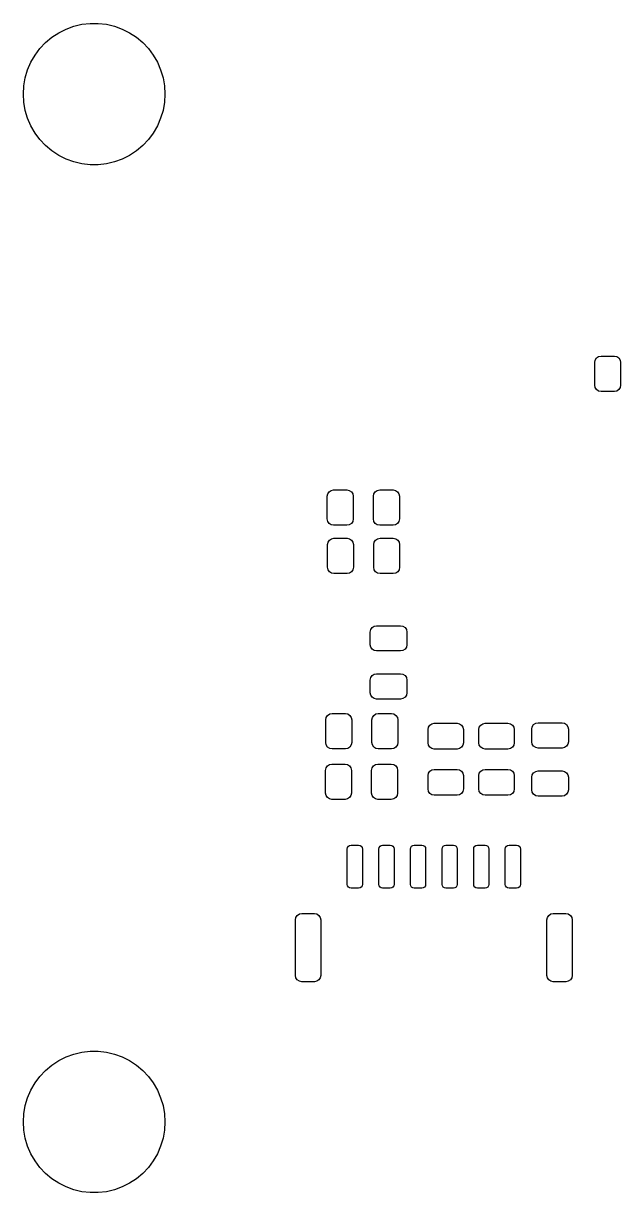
# Model space of a CAD drawing. Extents: x 4.44 to 6.27, y -5.24 to -3.42.
# Drawn here: x 4.445 to 5.375, y -5.241 to -3.421 of the extents above; entities that cross this region are included whole.
import ezdxf

# ---------------------------------------------------------------- set-up
doc = ezdxf.new("R2010")
doc.units = 0
doc.header["$MEASUREMENT"] = 0
doc.layers.add('BLACK', color=7, linetype='CONTINUOUS')

msp = doc.modelspace()

# ---------------------------------------------------------------- linework, layer by layer
at = {"layer": 'BLACK', "linetype": 'CONTINUOUS'}
for p, q in [((4.536, -3.4221), (4.5487, -3.4207)), ((4.5487, -3.4207), (4.5615, -3.4207)), ((4.5615, -3.4207), (4.5743, -3.4221)), ((4.4893, -3.4423), (4.5, -3.4352)), ((4.5, -3.4352), (4.5115, -3.4295)), ((4.5115, -3.4295), (4.5235, -3.4251)), ((4.5235, -3.4251), (4.536, -3.4221)), ((4.5743, -3.4221), (4.5867, -3.4251)), ((4.5867, -3.4251), (4.5988, -3.4295)), ((4.5988, -3.4295), (4.6102, -3.4352)), ((4.6102, -3.4352), (4.6209, -3.4423)), ((4.4707, -3.4599), (4.4795, -3.4505)), ((4.4795, -3.4505), (4.4893, -3.4423)), ((4.6209, -3.4423), (4.6308, -3.4505)), ((4.6308, -3.4505), (4.6396, -3.4599)), ((4.4566, -3.4812), (4.463, -3.4701)), ((4.463, -3.4701), (4.4707, -3.4599)), ((4.6396, -3.4599), (4.6472, -3.4701)), ((4.6472, -3.4701), (4.6536, -3.4812)), ((4.4479, -3.5053), (4.4515, -3.493)), ((4.4515, -3.493), (4.4566, -3.4812)), ((4.6536, -3.4812), (4.6587, -3.493)), ((4.6587, -3.493), (4.6624, -3.5053)), ((4.4456, -3.5179), (4.4479, -3.5053)), ((4.6624, -3.5053), (4.6646, -3.5179)), ((4.4449, -3.5307), (4.4456, -3.5179)), ((4.4456, -3.5435), (4.4449, -3.5307)), ((4.6646, -3.5179), (4.6654, -3.5307)), ((4.6654, -3.5307), (4.6646, -3.5435)), ((4.4479, -3.5561), (4.4456, -3.5435)), ((4.6646, -3.5435), (4.6624, -3.5561)), ((4.4515, -3.5684), (4.4479, -3.5561)), ((4.6624, -3.5561), (4.6587, -3.5684)), ((4.4566, -3.5802), (4.4515, -3.5684)), ((4.463, -3.5913), (4.4566, -3.5802)), ((4.6536, -3.5802), (4.6472, -3.5913)), ((4.6587, -3.5684), (4.6536, -3.5802)), ((4.4707, -3.6016), (4.463, -3.5913)), ((4.4795, -3.6109), (4.4707, -3.6016)), ((4.6396, -3.6016), (4.6308, -3.6109)), ((4.6472, -3.5913), (4.6396, -3.6016)), ((4.4893, -3.6191), (4.4795, -3.6109)), ((4.5, -3.6262), (4.4893, -3.6191)), ((4.6209, -3.6191), (4.6102, -3.6262)), ((4.6308, -3.6109), (4.6209, -3.6191)), ((4.5115, -3.6319), (4.5, -3.6262)), ((4.5235, -3.6363), (4.5115, -3.6319)), ((4.536, -3.6393), (4.5235, -3.6363)), ((4.5487, -3.6408), (4.536, -3.6393)), ((4.5743, -3.6393), (4.5615, -3.6408)), ((4.5867, -3.6363), (4.5743, -3.6393)), ((4.5988, -3.6319), (4.5867, -3.6363)), ((4.6102, -3.6262), (4.5988, -3.6319)), ((4.5615, -3.6408), (4.5487, -3.6408)), ((5.3348, -3.9484), (5.3356, -3.9447)), ((5.3348, -3.9839), (5.3348, -3.9484)), ((5.3356, -3.9447), (5.3377, -3.9415)), ((5.3377, -3.9415), (5.3409, -3.9393)), ((5.3409, -3.9393), (5.3447, -3.9386)), ((5.3447, -3.9386), (5.3654, -3.9386)), ((5.3654, -3.9386), (5.3691, -3.9393)), ((5.3691, -3.9393), (5.3723, -3.9415)), ((5.3723, -3.9415), (5.3744, -3.9447)), ((5.3744, -3.9447), (5.3752, -3.9484)), ((5.3752, -3.9484), (5.3752, -3.9839)), ((5.3356, -3.9876), (5.3348, -3.9839)), ((5.3752, -3.9839), (5.3744, -3.9876)), ((5.3377, -3.9908), (5.3356, -3.9876)), ((5.3409, -3.993), (5.3377, -3.9908)), ((5.3447, -3.9937), (5.3409, -3.993)), ((5.3654, -3.9937), (5.3447, -3.9937)), ((5.3691, -3.993), (5.3654, -3.9937)), ((5.3723, -3.9908), (5.3691, -3.993)), ((5.3744, -3.9876), (5.3723, -3.9908)), ((4.9191, -4.1529), (4.9212, -4.1497)), ((4.9212, -4.1497), (4.9244, -4.1476)), ((4.9244, -4.1476), (4.9281, -4.1469)), ((4.9281, -4.1469), (4.9488, -4.1469)), ((4.9488, -4.1469), (4.9526, -4.1476)), ((4.9526, -4.1476), (4.9558, -4.1497)), ((4.9558, -4.1497), (4.9579, -4.1529)), ((4.9909, -4.1529), (4.993, -4.1497)), ((4.993, -4.1497), (4.9962, -4.1476)), ((4.9962, -4.1476), (5, -4.1469)), ((5, -4.1469), (5.0207, -4.1469)), ((5.0207, -4.1469), (5.0244, -4.1476)), ((5.0244, -4.1476), (5.0276, -4.1497)), ((5.0276, -4.1497), (5.0298, -4.1529)), ((4.9183, -4.1567), (4.9191, -4.1529)), ((4.9183, -4.1921), (4.9183, -4.1567)), ((4.9579, -4.1529), (4.9587, -4.1567)), ((4.9587, -4.1567), (4.9587, -4.1921)), ((4.9902, -4.1567), (4.9909, -4.1529)), ((4.9902, -4.1921), (4.9902, -4.1567)), ((5.0298, -4.1529), (5.0305, -4.1567)), ((5.0305, -4.1567), (5.0305, -4.1921)), ((4.9191, -4.1959), (4.9183, -4.1921)), ((4.9212, -4.1991), (4.9191, -4.1959)), ((4.9244, -4.2012), (4.9212, -4.1991)), ((4.9281, -4.202), (4.9244, -4.2012)), ((4.9488, -4.202), (4.9281, -4.202)), ((4.9526, -4.2012), (4.9488, -4.202)), ((4.9558, -4.1991), (4.9526, -4.2012)), ((4.9579, -4.1959), (4.9558, -4.1991)), ((4.9587, -4.1921), (4.9579, -4.1959)), ((4.9909, -4.1959), (4.9902, -4.1921)), ((4.993, -4.1991), (4.9909, -4.1959)), ((4.9962, -4.2012), (4.993, -4.1991)), ((5, -4.202), (4.9962, -4.2012)), ((5.0207, -4.202), (5, -4.202)), ((5.0244, -4.2012), (5.0207, -4.202)), ((5.0276, -4.1991), (5.0244, -4.2012)), ((5.0298, -4.1959), (5.0276, -4.1991)), ((5.0305, -4.1921), (5.0298, -4.1959)), ((4.9248, -4.2228), (4.9285, -4.222)), ((4.9285, -4.222), (4.9492, -4.222)), ((4.9492, -4.222), (4.953, -4.2228)), ((4.9966, -4.2228), (5.0004, -4.222)), ((5.0004, -4.222), (5.0211, -4.222)), ((5.0211, -4.222), (5.0248, -4.2228)), ((4.9187, -4.2319), (4.9195, -4.2281)), ((4.9187, -4.2673), (4.9187, -4.2319)), ((4.9195, -4.2281), (4.9216, -4.2249)), ((4.9216, -4.2249), (4.9248, -4.2228)), ((4.953, -4.2228), (4.9562, -4.2249)), ((4.9562, -4.2249), (4.9583, -4.2281)), ((4.9583, -4.2281), (4.9591, -4.2319)), ((4.9591, -4.2319), (4.9591, -4.2673)), ((4.9906, -4.2319), (4.9913, -4.2281)), ((4.9906, -4.2673), (4.9906, -4.2319)), ((4.9913, -4.2281), (4.9934, -4.2249)), ((4.9934, -4.2249), (4.9966, -4.2228)), ((5.0248, -4.2228), (5.028, -4.2249)), ((5.028, -4.2249), (5.0302, -4.2281)), ((5.0302, -4.2281), (5.0309, -4.2319)), ((5.0309, -4.2319), (5.0309, -4.2673)), ((4.9195, -4.2711), (4.9187, -4.2673)), ((4.9216, -4.2743), (4.9195, -4.2711)), ((4.9248, -4.2764), (4.9216, -4.2743)), ((4.9285, -4.2772), (4.9248, -4.2764)), ((4.9492, -4.2772), (4.9285, -4.2772)), ((4.953, -4.2764), (4.9492, -4.2772)), ((4.9562, -4.2743), (4.953, -4.2764)), ((4.9583, -4.2711), (4.9562, -4.2743)), ((4.9591, -4.2673), (4.9583, -4.2711)), ((4.9913, -4.2711), (4.9906, -4.2673)), ((4.9934, -4.2743), (4.9913, -4.2711)), ((4.9966, -4.2764), (4.9934, -4.2743)), ((5.0004, -4.2772), (4.9966, -4.2764)), ((5.0211, -4.2772), (5.0004, -4.2772)), ((5.0248, -4.2764), (5.0211, -4.2772)), ((5.028, -4.2743), (5.0248, -4.2764)), ((5.0302, -4.2711), (5.028, -4.2743)), ((5.0309, -4.2673), (5.0302, -4.2711)), ((4.9852, -4.3681), (4.986, -4.3643)), ((4.9852, -4.3878), (4.9852, -4.3681)), ((4.986, -4.3643), (4.9881, -4.3612)), ((4.9881, -4.3612), (4.9913, -4.359)), ((4.9913, -4.359), (4.9951, -4.3583)), ((4.9951, -4.3583), (5.0325, -4.3583)), ((5.0325, -4.3583), (5.0362, -4.359)), ((5.0362, -4.359), (5.0394, -4.3612)), ((5.0394, -4.3612), (5.0416, -4.3643)), ((5.0416, -4.3643), (5.0423, -4.3681)), ((5.0423, -4.3681), (5.0423, -4.3878)), ((4.986, -4.3916), (4.9852, -4.3878)), ((4.9881, -4.3948), (4.986, -4.3916)), ((4.9913, -4.3969), (4.9881, -4.3948)), ((4.9951, -4.3976), (4.9913, -4.3969)), ((5.0325, -4.3976), (4.9951, -4.3976)), ((5.0362, -4.3969), (5.0325, -4.3976)), ((5.0394, -4.3948), (5.0362, -4.3969)), ((5.0416, -4.3916), (5.0394, -4.3948)), ((5.0423, -4.3878), (5.0416, -4.3916)), ((4.9852, -4.4429), (4.986, -4.4391)), ((4.986, -4.4391), (4.9881, -4.436)), ((4.9881, -4.436), (4.9913, -4.4338)), ((4.9913, -4.4338), (4.9951, -4.4331)), ((4.9951, -4.4331), (5.0325, -4.4331)), ((5.0325, -4.4331), (5.0362, -4.4338)), ((5.0362, -4.4338), (5.0394, -4.436)), ((5.0394, -4.436), (5.0416, -4.4391)), ((5.0416, -4.4391), (5.0423, -4.4429)), ((4.9852, -4.4626), (4.9852, -4.4429)), ((5.0423, -4.4429), (5.0423, -4.4626)), ((4.986, -4.4664), (4.9852, -4.4626)), ((4.9881, -4.4696), (4.986, -4.4664)), ((4.9913, -4.4717), (4.9881, -4.4696)), ((4.9951, -4.4724), (4.9913, -4.4717)), ((5.0325, -4.4724), (4.9951, -4.4724)), ((5.0362, -4.4717), (5.0325, -4.4724)), ((5.0394, -4.4696), (5.0362, -4.4717)), ((5.0416, -4.4664), (5.0394, -4.4696)), ((5.0423, -4.4626), (5.0416, -4.4664)), ((4.9188, -4.4978), (4.922, -4.4956)), ((4.922, -4.4956), (4.9258, -4.4949)), ((4.9258, -4.4949), (4.9465, -4.4949)), ((4.9465, -4.4949), (4.9502, -4.4956)), ((4.9502, -4.4956), (4.9534, -4.4978)), ((4.9907, -4.4978), (4.9939, -4.4956)), ((4.9939, -4.4956), (4.9976, -4.4949)), ((4.9976, -4.4949), (5.0183, -4.4949)), ((5.0183, -4.4949), (5.0221, -4.4956)), ((5.0221, -4.4956), (5.0253, -4.4978)), ((4.9159, -4.5047), (4.9167, -4.501)), ((4.9159, -4.5402), (4.9159, -4.5047)), ((4.9167, -4.501), (4.9188, -4.4978)), ((4.9534, -4.4978), (4.9555, -4.501)), ((4.9555, -4.501), (4.9563, -4.5047)), ((4.9563, -4.5047), (4.9563, -4.5402)), ((4.9878, -4.5047), (4.9885, -4.501)), ((4.9878, -4.5402), (4.9878, -4.5047)), ((4.9885, -4.501), (4.9907, -4.4978)), ((5.0253, -4.4978), (5.0274, -4.501)), ((5.0274, -4.501), (5.0281, -4.5047)), ((5.0281, -4.5047), (5.0281, -4.5402)), ((5.0759, -4.5161), (5.0781, -4.5129)), ((5.0781, -4.5129), (5.0813, -4.5108)), ((5.0813, -4.5108), (5.085, -4.51)), ((5.085, -4.51), (5.1205, -4.51)), ((5.1205, -4.51), (5.1242, -4.5108)), ((5.1242, -4.5108), (5.1274, -4.5129)), ((5.1274, -4.5129), (5.1296, -4.5161)), ((5.1551, -4.5161), (5.1572, -4.5129)), ((5.1572, -4.5129), (5.1604, -4.5108)), ((5.1604, -4.5108), (5.1642, -4.51)), ((5.1642, -4.51), (5.1996, -4.51)), ((5.1996, -4.51), (5.2034, -4.5108)), ((5.2034, -4.5108), (5.2066, -4.5129)), ((5.2066, -4.5129), (5.2087, -4.5161)), ((5.2376, -4.5155), (5.2397, -4.5123)), ((5.2397, -4.5123), (5.2429, -4.5102)), ((5.2429, -4.5102), (5.2467, -4.5094)), ((5.2467, -4.5094), (5.2841, -4.5094)), ((5.2841, -4.5094), (5.2878, -4.5102)), ((5.2878, -4.5102), (5.291, -4.5123)), ((5.291, -4.5123), (5.2931, -4.5155)), ((5.0752, -4.5199), (5.0759, -4.5161)), ((5.0752, -4.5406), (5.0752, -4.5199)), ((5.1296, -4.5161), (5.1303, -4.5199)), ((5.1303, -4.5199), (5.1303, -4.5406)), ((5.1543, -4.5199), (5.1551, -4.5161)), ((5.1543, -4.5406), (5.1543, -4.5199)), ((5.2087, -4.5161), (5.2094, -4.5199)), ((5.2094, -4.5199), (5.2094, -4.5406)), ((5.2368, -4.5193), (5.2376, -4.5155)), ((5.2368, -4.539), (5.2368, -4.5193)), ((5.2931, -4.5155), (5.2939, -4.5193)), ((5.2939, -4.5193), (5.2939, -4.539)), ((4.9167, -4.5439), (4.9159, -4.5402)), ((4.9188, -4.5471), (4.9167, -4.5439)), ((4.922, -4.5493), (4.9188, -4.5471)), ((4.9258, -4.55), (4.922, -4.5493)), ((4.9465, -4.55), (4.9258, -4.55)), ((4.9502, -4.5493), (4.9465, -4.55)), ((4.9534, -4.5471), (4.9502, -4.5493)), ((4.9555, -4.5439), (4.9534, -4.5471)), ((4.9563, -4.5402), (4.9555, -4.5439)), ((4.9885, -4.5439), (4.9878, -4.5402)), ((4.9907, -4.5471), (4.9885, -4.5439)), ((4.9939, -4.5493), (4.9907, -4.5471)), ((4.9976, -4.55), (4.9939, -4.5493)), ((5.0183, -4.55), (4.9976, -4.55)), ((5.0221, -4.5493), (5.0183, -4.55)), ((5.0253, -4.5471), (5.0221, -4.5493)), ((5.0274, -4.5439), (5.0253, -4.5471)), ((5.0281, -4.5402), (5.0274, -4.5439)), ((5.0759, -4.5443), (5.0752, -4.5406)), ((5.0781, -4.5475), (5.0759, -4.5443)), ((5.0813, -4.5496), (5.0781, -4.5475)), ((5.085, -4.5504), (5.0813, -4.5496)), ((5.1242, -4.5496), (5.1205, -4.5504)), ((5.1274, -4.5475), (5.1242, -4.5496)), ((5.1296, -4.5443), (5.1274, -4.5475)), ((5.1303, -4.5406), (5.1296, -4.5443)), ((5.1551, -4.5443), (5.1543, -4.5406)), ((5.1572, -4.5475), (5.1551, -4.5443)), ((5.1604, -4.5496), (5.1572, -4.5475)), ((5.1642, -4.5504), (5.1604, -4.5496)), ((5.2034, -4.5496), (5.1996, -4.5504)), ((5.2066, -4.5475), (5.2034, -4.5496)), ((5.2087, -4.5443), (5.2066, -4.5475)), ((5.2094, -4.5406), (5.2087, -4.5443)), ((5.2376, -4.5427), (5.2368, -4.539)), ((5.2397, -4.5459), (5.2376, -4.5427)), ((5.2429, -4.5481), (5.2397, -4.5459)), ((5.2467, -4.5488), (5.2429, -4.5481)), ((5.2841, -4.5488), (5.2467, -4.5488)), ((5.2878, -4.5481), (5.2841, -4.5488)), ((5.291, -4.5459), (5.2878, -4.5481)), ((5.2931, -4.5427), (5.291, -4.5459)), ((5.2939, -4.539), (5.2931, -4.5427)), ((5.1205, -4.5504), (5.085, -4.5504)), ((5.1996, -4.5504), (5.1642, -4.5504)), ((4.9156, -4.5835), (4.9163, -4.5797)), ((4.9156, -4.6189), (4.9156, -4.5835)), ((4.9163, -4.5797), (4.9184, -4.5765)), ((4.9184, -4.5765), (4.9216, -4.5744)), ((4.9216, -4.5744), (4.9254, -4.5736)), ((4.9254, -4.5736), (4.9461, -4.5736)), ((4.9461, -4.5736), (4.9498, -4.5744)), ((4.9498, -4.5744), (4.953, -4.5765)), ((4.953, -4.5765), (4.9552, -4.5797)), ((4.9552, -4.5797), (4.9559, -4.5835)), ((4.9559, -4.5835), (4.9559, -4.6189)), ((4.9874, -4.5835), (4.9882, -4.5797)), ((4.9874, -4.6189), (4.9874, -4.5835)), ((4.9882, -4.5797), (4.9903, -4.5765)), ((4.9903, -4.5765), (4.9935, -4.5744)), ((4.9935, -4.5744), (4.9972, -4.5736)), ((4.9972, -4.5736), (5.0179, -4.5736)), ((5.0179, -4.5736), (5.0217, -4.5744)), ((5.0217, -4.5744), (5.0249, -4.5765)), ((5.0249, -4.5765), (5.027, -4.5797)), ((5.027, -4.5797), (5.0278, -4.5835)), ((5.0278, -4.5835), (5.0278, -4.6189)), ((5.0759, -4.588), (5.0781, -4.5848)), ((5.0781, -4.5848), (5.0813, -4.5826)), ((5.0813, -4.5826), (5.085, -4.5819)), ((5.085, -4.5819), (5.1205, -4.5819)), ((5.1205, -4.5819), (5.1242, -4.5826)), ((5.1242, -4.5826), (5.1274, -4.5848)), ((5.1274, -4.5848), (5.1296, -4.588)), ((5.1551, -4.588), (5.1572, -4.5848)), ((5.1572, -4.5848), (5.1604, -4.5826)), ((5.1604, -4.5826), (5.1642, -4.5819)), ((5.1642, -4.5819), (5.1996, -4.5819)), ((5.1996, -4.5819), (5.2034, -4.5826)), ((5.2034, -4.5826), (5.2066, -4.5848)), ((5.2066, -4.5848), (5.2087, -4.588)), ((5.2397, -4.5871), (5.2429, -4.585)), ((5.2429, -4.585), (5.2467, -4.5843)), ((5.2467, -4.5843), (5.2841, -4.5843)), ((5.2841, -4.5843), (5.2878, -4.585)), ((5.2878, -4.585), (5.291, -4.5871)), ((5.0752, -4.5917), (5.0759, -4.588)), ((5.0752, -4.6124), (5.0752, -4.5917)), ((5.1296, -4.588), (5.1303, -4.5917)), ((5.1303, -4.5917), (5.1303, -4.6124)), ((5.1543, -4.5917), (5.1551, -4.588)), ((5.1543, -4.6124), (5.1543, -4.5917)), ((5.2087, -4.588), (5.2094, -4.5917)), ((5.2094, -4.5917), (5.2094, -4.6124)), ((5.2368, -4.5941), (5.2376, -4.5903)), ((5.2368, -4.6138), (5.2368, -4.5941)), ((5.2376, -4.5903), (5.2397, -4.5871)), ((5.291, -4.5871), (5.2931, -4.5903)), ((5.2931, -4.5903), (5.2939, -4.5941)), ((5.2939, -4.5941), (5.2939, -4.6138)), ((4.9163, -4.6227), (4.9156, -4.6189)), ((4.9184, -4.6259), (4.9163, -4.6227)), ((4.9552, -4.6227), (4.953, -4.6259)), ((4.9559, -4.6189), (4.9552, -4.6227)), ((4.9882, -4.6227), (4.9874, -4.6189)), ((4.9903, -4.6259), (4.9882, -4.6227)), ((5.027, -4.6227), (5.0249, -4.6259)), ((5.0278, -4.6189), (5.027, -4.6227)), ((5.0759, -4.6162), (5.0752, -4.6124)), ((5.0781, -4.6194), (5.0759, -4.6162)), ((5.0813, -4.6215), (5.0781, -4.6194)), ((5.085, -4.6222), (5.0813, -4.6215)), ((5.1205, -4.6222), (5.085, -4.6222)), ((5.1242, -4.6215), (5.1205, -4.6222)), ((5.1274, -4.6194), (5.1242, -4.6215)), ((5.1296, -4.6162), (5.1274, -4.6194)), ((5.1303, -4.6124), (5.1296, -4.6162)), ((5.1551, -4.6162), (5.1543, -4.6124)), ((5.1572, -4.6194), (5.1551, -4.6162)), ((5.1604, -4.6215), (5.1572, -4.6194)), ((5.1642, -4.6222), (5.1604, -4.6215)), ((5.1996, -4.6222), (5.1642, -4.6222)), ((5.2034, -4.6215), (5.1996, -4.6222)), ((5.2066, -4.6194), (5.2034, -4.6215)), ((5.2087, -4.6162), (5.2066, -4.6194)), ((5.2094, -4.6124), (5.2087, -4.6162)), ((5.2376, -4.6175), (5.2368, -4.6138)), ((5.2397, -4.6207), (5.2376, -4.6175)), ((5.2429, -4.6229), (5.2397, -4.6207)), ((5.2467, -4.6236), (5.2429, -4.6229)), ((5.2878, -4.6229), (5.2841, -4.6236)), ((5.291, -4.6207), (5.2878, -4.6229)), ((5.2931, -4.6175), (5.291, -4.6207)), ((5.2939, -4.6138), (5.2931, -4.6175)), ((4.9216, -4.628), (4.9184, -4.6259)), ((4.9254, -4.6287), (4.9216, -4.628)), ((4.9461, -4.6287), (4.9254, -4.6287)), ((4.9498, -4.628), (4.9461, -4.6287)), ((4.953, -4.6259), (4.9498, -4.628)), ((4.9935, -4.628), (4.9903, -4.6259)), ((4.9972, -4.6287), (4.9935, -4.628)), ((5.0179, -4.6287), (4.9972, -4.6287)), ((5.0217, -4.628), (5.0179, -4.6287)), ((5.0249, -4.6259), (5.0217, -4.628)), ((5.2841, -4.6236), (5.2467, -4.6236)), ((4.9494, -4.7059), (4.9499, -4.7036)), ((4.9494, -4.761), (4.9494, -4.7059)), ((4.9499, -4.7036), (4.9511, -4.7017)), ((4.9511, -4.7017), (4.9531, -4.7004)), ((4.9531, -4.7004), (4.9553, -4.7)), ((4.9553, -4.7), (4.9671, -4.7)), ((4.9671, -4.7), (4.9694, -4.7004)), ((4.9694, -4.7004), (4.9713, -4.7017)), ((4.9713, -4.7017), (4.9726, -4.7036)), ((4.9726, -4.7036), (4.973, -4.7059)), ((4.973, -4.7059), (4.973, -4.761)), ((4.9986, -4.7059), (4.9991, -4.7036)), ((4.9986, -4.761), (4.9986, -4.7059)), ((4.9991, -4.7036), (5.0004, -4.7017)), ((5.0004, -4.7017), (5.0023, -4.7004)), ((5.0023, -4.7004), (5.0045, -4.7)), ((5.0045, -4.7), (5.0163, -4.7)), ((5.0163, -4.7), (5.0186, -4.7004)), ((5.0186, -4.7004), (5.0205, -4.7017)), ((5.0205, -4.7017), (5.0218, -4.7036)), ((5.0218, -4.7036), (5.0222, -4.7059)), ((5.0222, -4.7059), (5.0222, -4.761)), ((5.0478, -4.7059), (5.0483, -4.7036)), ((5.0478, -4.761), (5.0478, -4.7059)), ((5.0483, -4.7036), (5.0496, -4.7017)), ((5.0496, -4.7017), (5.0515, -4.7004)), ((5.0515, -4.7004), (5.0537, -4.7)), ((5.0537, -4.7), (5.0656, -4.7)), ((5.0656, -4.7), (5.0678, -4.7004)), ((5.0678, -4.7004), (5.0697, -4.7017)), ((5.0697, -4.7017), (5.071, -4.7036)), ((5.071, -4.7036), (5.0715, -4.7059)), ((5.0715, -4.7059), (5.0715, -4.761)), ((5.097, -4.7059), (5.0975, -4.7036)), ((5.097, -4.761), (5.097, -4.7059)), ((5.0975, -4.7036), (5.0988, -4.7017)), ((5.0988, -4.7017), (5.1007, -4.7004)), ((5.1007, -4.7004), (5.103, -4.7)), ((5.103, -4.7), (5.1148, -4.7)), ((5.1148, -4.7), (5.117, -4.7004)), ((5.117, -4.7004), (5.1189, -4.7017)), ((5.1189, -4.7017), (5.1202, -4.7036)), ((5.1202, -4.7036), (5.1207, -4.7059)), ((5.1207, -4.7059), (5.1207, -4.761)), ((5.1463, -4.7059), (5.1467, -4.7036)), ((5.1463, -4.761), (5.1463, -4.7059)), ((5.1467, -4.7036), (5.148, -4.7017)), ((5.148, -4.7017), (5.1499, -4.7004)), ((5.1499, -4.7004), (5.1522, -4.7)), ((5.1522, -4.7), (5.164, -4.7)), ((5.164, -4.7), (5.1662, -4.7004)), ((5.1662, -4.7004), (5.1682, -4.7017)), ((5.1682, -4.7017), (5.1694, -4.7036)), ((5.1694, -4.7036), (5.1699, -4.7059)), ((5.1699, -4.7059), (5.1699, -4.761)), ((5.1955, -4.7059), (5.1959, -4.7036)), ((5.1955, -4.761), (5.1955, -4.7059)), ((5.1959, -4.7036), (5.1972, -4.7017)), ((5.1972, -4.7017), (5.1991, -4.7004)), ((5.1991, -4.7004), (5.2014, -4.7)), ((5.2014, -4.7), (5.2132, -4.7)), ((5.2132, -4.7), (5.2154, -4.7004)), ((5.2154, -4.7004), (5.2174, -4.7017)), ((5.2174, -4.7017), (5.2186, -4.7036)), ((5.2186, -4.7036), (5.2191, -4.7059)), ((5.2191, -4.7059), (5.2191, -4.761)), ((4.9499, -4.7633), (4.9494, -4.761)), ((4.9511, -4.7652), (4.9499, -4.7633)), ((4.9531, -4.7665), (4.9511, -4.7652)), ((4.9553, -4.7669), (4.9531, -4.7665)), ((4.9671, -4.7669), (4.9553, -4.7669)), ((4.9694, -4.7665), (4.9671, -4.7669)), ((4.9713, -4.7652), (4.9694, -4.7665)), ((4.9726, -4.7633), (4.9713, -4.7652)), ((4.973, -4.761), (4.9726, -4.7633)), ((4.9991, -4.7633), (4.9986, -4.761)), ((5.0004, -4.7652), (4.9991, -4.7633)), ((5.0023, -4.7665), (5.0004, -4.7652)), ((5.0045, -4.7669), (5.0023, -4.7665)), ((5.0163, -4.7669), (5.0045, -4.7669)), ((5.0186, -4.7665), (5.0163, -4.7669)), ((5.0205, -4.7652), (5.0186, -4.7665)), ((5.0218, -4.7633), (5.0205, -4.7652)), ((5.0222, -4.761), (5.0218, -4.7633)), ((5.0483, -4.7633), (5.0478, -4.761)), ((5.0496, -4.7652), (5.0483, -4.7633)), ((5.0515, -4.7665), (5.0496, -4.7652)), ((5.0537, -4.7669), (5.0515, -4.7665)), ((5.0656, -4.7669), (5.0537, -4.7669)), ((5.0678, -4.7665), (5.0656, -4.7669)), ((5.0697, -4.7652), (5.0678, -4.7665)), ((5.071, -4.7633), (5.0697, -4.7652)), ((5.0715, -4.761), (5.071, -4.7633)), ((5.0975, -4.7633), (5.097, -4.761)), ((5.0988, -4.7652), (5.0975, -4.7633)), ((5.1007, -4.7665), (5.0988, -4.7652)), ((5.103, -4.7669), (5.1007, -4.7665)), ((5.1148, -4.7669), (5.103, -4.7669)), ((5.117, -4.7665), (5.1148, -4.7669)), ((5.1189, -4.7652), (5.117, -4.7665)), ((5.1202, -4.7633), (5.1189, -4.7652)), ((5.1207, -4.761), (5.1202, -4.7633)), ((5.1467, -4.7633), (5.1463, -4.761)), ((5.148, -4.7652), (5.1467, -4.7633)), ((5.1499, -4.7665), (5.148, -4.7652)), ((5.1522, -4.7669), (5.1499, -4.7665)), ((5.164, -4.7669), (5.1522, -4.7669)), ((5.1662, -4.7665), (5.164, -4.7669)), ((5.1682, -4.7652), (5.1662, -4.7665)), ((5.1694, -4.7633), (5.1682, -4.7652)), ((5.1699, -4.761), (5.1694, -4.7633)), ((5.1959, -4.7633), (5.1955, -4.761)), ((5.1972, -4.7652), (5.1959, -4.7633)), ((5.1991, -4.7665), (5.1972, -4.7652)), ((5.2014, -4.7669), (5.1991, -4.7665)), ((5.2132, -4.7669), (5.2014, -4.7669)), ((5.2154, -4.7665), (5.2132, -4.7669)), ((5.2174, -4.7652), (5.2154, -4.7665)), ((5.2186, -4.7633), (5.2174, -4.7652)), ((5.2191, -4.761), (5.2186, -4.7633)), ((4.8687, -4.8161), (4.8694, -4.8124)), ((4.8687, -4.9028), (4.8687, -4.8161)), ((4.8694, -4.8124), (4.8716, -4.8092)), ((4.8716, -4.8092), (4.8748, -4.807)), ((4.8748, -4.807), (4.8785, -4.8063)), ((4.8785, -4.8063), (4.8982, -4.8063)), ((4.8982, -4.8063), (4.902, -4.807)), ((4.902, -4.807), (4.9052, -4.8092)), ((4.9052, -4.8092), (4.9073, -4.8124)), ((4.9073, -4.8124), (4.9081, -4.8161)), ((4.9081, -4.8161), (4.9081, -4.9028)), ((5.2604, -4.8161), (5.2612, -4.8124)), ((5.2604, -4.9028), (5.2604, -4.8161)), ((5.2612, -4.8124), (5.2633, -4.8092)), ((5.2633, -4.8092), (5.2665, -4.807)), ((5.2665, -4.807), (5.2703, -4.8063)), ((5.2703, -4.8063), (5.29, -4.8063)), ((5.29, -4.8063), (5.2937, -4.807)), ((5.2937, -4.807), (5.2969, -4.8092)), ((5.2969, -4.8092), (5.2991, -4.8124)), ((5.2991, -4.8124), (5.2998, -4.8161)), ((5.2998, -4.8161), (5.2998, -4.9028)), ((4.8694, -4.9065), (4.8687, -4.9028)), ((4.8716, -4.9097), (4.8694, -4.9065)), ((4.8748, -4.9118), (4.8716, -4.9097)), ((4.8785, -4.9126), (4.8748, -4.9118)), ((4.8982, -4.9126), (4.8785, -4.9126)), ((4.902, -4.9118), (4.8982, -4.9126)), ((4.9052, -4.9097), (4.902, -4.9118)), ((4.9073, -4.9065), (4.9052, -4.9097)), ((4.9081, -4.9028), (4.9073, -4.9065)), ((5.2612, -4.9065), (5.2604, -4.9028)), ((5.2633, -4.9097), (5.2612, -4.9065)), ((5.2665, -4.9118), (5.2633, -4.9097)), ((5.2703, -4.9126), (5.2665, -4.9118)), ((5.29, -4.9126), (5.2703, -4.9126)), ((5.2937, -4.9118), (5.29, -4.9126)), ((5.2969, -4.9097), (5.2937, -4.9118)), ((5.2991, -4.9065), (5.2969, -4.9097)), ((5.2998, -4.9028), (5.2991, -4.9065)), ((4.5235, -5.0251), (4.536, -5.0221)), ((4.536, -5.0221), (4.5487, -5.0207)), ((4.5487, -5.0207), (4.5615, -5.0207)), ((4.5615, -5.0207), (4.5743, -5.0221)), ((4.5743, -5.0221), (4.5867, -5.0251)), ((4.4893, -5.0423), (4.5, -5.0352)), ((4.5, -5.0352), (4.5115, -5.0295)), ((4.5115, -5.0295), (4.5235, -5.0251)), ((4.5867, -5.0251), (4.5988, -5.0295)), ((4.5988, -5.0295), (4.6102, -5.0352)), ((4.6102, -5.0352), (4.6209, -5.0423)), ((4.463, -5.0701), (4.4707, -5.0599)), ((4.4707, -5.0599), (4.4795, -5.0505)), ((4.4795, -5.0505), (4.4893, -5.0423)), ((4.6209, -5.0423), (4.6308, -5.0505)), ((4.6308, -5.0505), (4.6396, -5.0599)), ((4.6396, -5.0599), (4.6472, -5.0701)), ((4.4566, -5.0812), (4.463, -5.0701)), ((4.6472, -5.0701), (4.6536, -5.0812)), ((4.4479, -5.1053), (4.4515, -5.093)), ((4.4515, -5.093), (4.4566, -5.0812)), ((4.6536, -5.0812), (4.6587, -5.093)), ((4.6587, -5.093), (4.6624, -5.1053)), ((4.4456, -5.1179), (4.4479, -5.1053)), ((4.6624, -5.1053), (4.6646, -5.1179)), ((4.4449, -5.1307), (4.4456, -5.1179)), ((4.4456, -5.1435), (4.4449, -5.1307)), ((4.6646, -5.1179), (4.6654, -5.1307)), ((4.6654, -5.1307), (4.6646, -5.1435)), ((4.4479, -5.1561), (4.4456, -5.1435)), ((4.6646, -5.1435), (4.6624, -5.1561)), ((4.4515, -5.1684), (4.4479, -5.1561)), ((4.4566, -5.1802), (4.4515, -5.1684)), ((4.6587, -5.1684), (4.6536, -5.1802)), ((4.6624, -5.1561), (4.6587, -5.1684)), ((4.463, -5.1913), (4.4566, -5.1802)), ((4.6536, -5.1802), (4.6472, -5.1913)), ((4.4707, -5.2016), (4.463, -5.1913)), ((4.4795, -5.2109), (4.4707, -5.2016)), ((4.6396, -5.2016), (4.6308, -5.2109)), ((4.6472, -5.1913), (4.6396, -5.2016)), ((4.4893, -5.2191), (4.4795, -5.2109)), ((4.5, -5.2262), (4.4893, -5.2191)), ((4.6209, -5.2191), (4.6102, -5.2262)), ((4.6308, -5.2109), (4.6209, -5.2191)), ((4.5115, -5.2319), (4.5, -5.2262)), ((4.5235, -5.2363), (4.5115, -5.2319)), ((4.536, -5.2393), (4.5235, -5.2363)), ((4.5487, -5.2408), (4.536, -5.2393)), ((4.5615, -5.2408), (4.5487, -5.2408)), ((4.5743, -5.2393), (4.5615, -5.2408)), ((4.5867, -5.2363), (4.5743, -5.2393)), ((4.5988, -5.2319), (4.5867, -5.2363)), ((4.6102, -5.2262), (4.5988, -5.2319))]:
    msp.add_line(p, q, dxfattribs=at)

doc.saveas('drawing.dxf')
